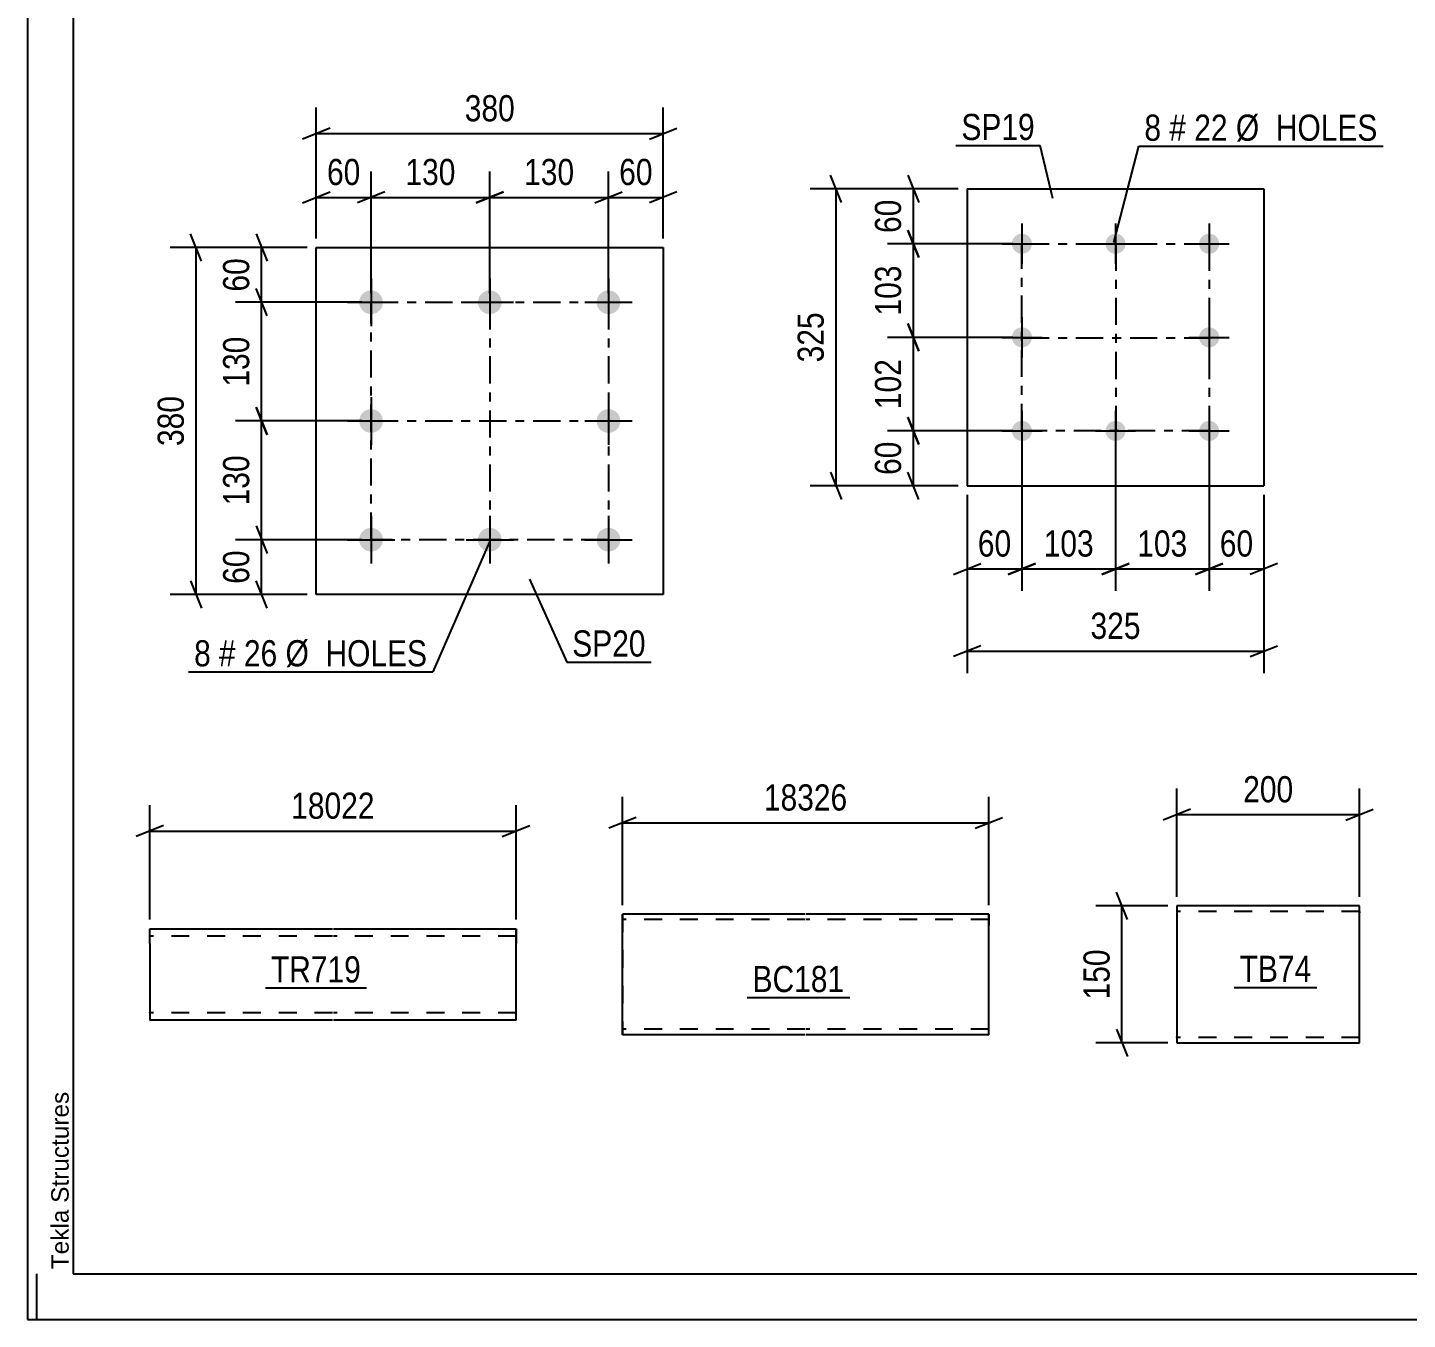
# Model space of a CAD drawing. Header units: millimetres. Extents: x 0 to 841, y 0 to 594.
# Drawn here: x 0 to 151.1, y 0 to 141.5 of the extents above; entities that cross this region are included whole.
import ezdxf

# ---------------------------------------------------------------- set-up
doc = ezdxf.new("R2010")
doc.units = ezdxf.units.MM
doc.linetypes.add('DXK_LINE_DOT2', pattern=[3.9198, 1.9599, -1.9599])
doc.linetypes.add('DXK_LINE_DOT3', pattern=[5.9187, 2.979, -0.9799, 0.9799, -0.9799])
doc.styles.add('Arial', font='ARIAL.TTF', dxfattribs={"height": 0.2})
doc.styles.add('Arial Narrow', font='ARIALN.TTF', dxfattribs={"height": 0.2})

# ---------------------------------------------------------------- blocks, each defined once
blk = doc.blocks.new('Unknown-318884928-1133')
at = {"color": 5, "linetype": 'Continuous'}
for p, q in [((0, 594), (0, 0)), ((5, 589), (5, 5)), ((1, 0), (1, 5)), ((5, 5), (836, 5)), ((0, 0), (841, 0))]:
    blk.add_line(p, q, dxfattribs=at)
at = {"color": 174, "linetype": 'Continuous', "style": 'Arial'}
blk.add_text('Tekla Structures', height=1.9102, rotation=90, dxfattribs=at).set_placement((4.5, 5.5))
blk = doc.blocks.new('Bolt-318884928-6518 - 6484')
at = {"linetype": 'Continuous'}
for points in [[(108.9, 118.9, -1), (108.9, 116.7, -1)], [(119.15, 118.9, -1), (119.15, 116.7, -1)], [(129.4, 118.9, -1), (129.4, 116.7, -1)], [(108.9, 108.65, -1), (108.9, 106.45, -1)], [(129.4, 108.65, -1), (129.4, 106.45, -1)], [(108.9, 98.4, -1), (108.9, 96.2, -1)], [(119.15, 98.4, -1), (119.15, 96.2, -1)], [(129.4, 98.4, -1), (129.4, 96.2, -1)]]:
    blk.add_hatch(color=1, dxfattribs=at).paths.add_polyline_path(points)
at = {"color": 1, "linetype": 'Continuous'}
for p, q in [((108.9, 120), (108.9, 115.6)), ((119.15, 120), (119.15, 115.6)), ((129.4, 120), (129.4, 115.6)), ((106.7, 117.8), (111.1, 117.8)), ((116.95, 117.8), (121.35, 117.8)), ((127.2, 117.8), (131.6, 117.8)), ((108.9, 109.75), (108.9, 105.35)), ((129.4, 109.75), (129.4, 105.35)), ((106.7, 107.55), (111.1, 107.55)), ((127.2, 107.55), (131.6, 107.55)), ((108.9, 99.5), (108.9, 95.1)), ((119.15, 99.5), (119.15, 95.1)), ((129.4, 99.5), (129.4, 95.1)), ((106.7, 97.3), (111.1, 97.3)), ((116.95, 97.3), (121.35, 97.3)), ((127.2, 97.3), (131.6, 97.3))]:
    blk.add_line(p, q, dxfattribs=at)
blk = doc.blocks.new('Part-318884928-6523 - 6484')
at = {"color": 2, "linetype": 'Continuous'}
for p, q in [((102.9, 123.8), (102.9, 91.3)), ((102.9, 123.8), (135.4, 123.8)), ((135.4, 123.8), (135.4, 91.3)), ((102.9, 91.3), (135.4, 91.3))]:
    blk.add_line(p, q, dxfattribs=at)
blk = doc.blocks.new('Part-318884928-6661 - 6657')
at = {"color": 2, "linetype": 'Continuous'}
for p, q in [((125.87, 45.28), (125.87, 30.38)), ((145.87, 45.28), (125.87, 45.28)), ((145.87, 31.48), (145.87, 45.28)), ((125.87, 30.38), (125.87, 30.28)), ((125.87, 30.28), (145.87, 30.28)), ((145.87, 30.28), (145.87, 31.48))]:
    blk.add_line(p, q, dxfattribs=at)
at = {"color": 7, "linetype": 'DXK_LINE_DOT2'}
for p, q in [((145.87, 44.68), (125.87, 44.68)), ((145.87, 44.64), (145.87, 44.68)), ((145.87, 44.68), (145.87, 44.64)), ((145.87, 44.54), (145.87, 44.64)), ((145.87, 44.64), (145.87, 44.54)), ((125.87, 30.88), (125.87, 30.93)), ((145.87, 30.88), (125.87, 30.88)), ((145.87, 30.93), (145.87, 31.25)), ((145.87, 30.88), (145.87, 30.93))]:
    blk.add_line(p, q, dxfattribs=at)
blk = doc.blocks.new('Bolt-318884928-6724 - 6690')
at = {"linetype": 'Continuous'}
for points in [[(37.62, 112.69, -1), (37.62, 110.09, -1)], [(50.62, 112.69, -1), (50.62, 110.09, -1)], [(63.62, 112.69, -1), (63.62, 110.09, -1)], [(37.62, 99.69, -1), (37.62, 97.09, -1)], [(63.62, 99.69, -1), (63.62, 97.09, -1)], [(37.62, 86.69, -1), (37.62, 84.09, -1)], [(50.62, 86.69, -1), (50.62, 84.09, -1)], [(63.62, 86.69, -1), (63.62, 84.09, -1)]]:
    blk.add_hatch(color=1, dxfattribs=at).paths.add_polyline_path(points)
at = {"color": 1, "linetype": 'Continuous'}
for p, q in [((37.62, 113.99), (37.62, 108.79)), ((50.62, 113.99), (50.62, 108.79)), ((63.62, 113.99), (63.62, 108.79)), ((35.02, 111.39), (40.22, 111.39)), ((48.02, 111.39), (53.22, 111.39)), ((61.02, 111.39), (66.22, 111.39)), ((37.62, 100.99), (37.62, 95.79)), ((63.62, 100.99), (63.62, 95.79)), ((35.02, 98.39), (40.22, 98.39)), ((61.02, 98.39), (66.22, 98.39)), ((37.62, 87.99), (37.62, 82.79)), ((50.62, 87.99), (50.62, 82.79)), ((63.62, 87.99), (63.62, 82.79)), ((35.02, 85.39), (40.22, 85.39)), ((48.02, 85.39), (53.22, 85.39)), ((61.02, 85.39), (66.22, 85.39))]:
    blk.add_line(p, q, dxfattribs=at)
blk = doc.blocks.new('Part-318884928-6729 - 6690')
at = {"color": 2, "linetype": 'Continuous'}
for p, q in [((31.62, 79.39), (31.62, 117.39)), ((31.62, 117.39), (69.62, 117.39)), ((69.62, 117.39), (69.62, 79.39)), ((69.62, 79.39), (31.62, 79.39))]:
    blk.add_line(p, q, dxfattribs=at)
blk = doc.blocks.new('Part-318884928-6954 - 6949')
at = {"color": 2, "linetype": 'Continuous'}
for p, q in [((65.16, 43.18), (65.16, 44.38)), ((65.16, 44.38), (65.16, 44.38)), ((85.16, 44.38), (65.16, 44.38)), ((105.26, 44.38), (85.26, 44.38)), ((105.26, 44.38), (105.26, 44.38)), ((105.26, 44.38), (105.26, 44.29)), ((105.26, 44.29), (105.26, 44.03)), ((105.26, 44.03), (105.26, 43.18)), ((65.16, 31.18), (65.16, 43.18)), ((105.26, 31.18), (105.26, 43.18)), ((65.16, 31.18), (65.16, 31.18)), ((85.16, 31.18), (65.16, 31.18)), ((105.26, 31.18), (85.26, 31.18)), ((105.26, 31.18), (105.26, 31.18))]:
    blk.add_line(p, q, dxfattribs=at)
at = {"color": 7, "linetype": 'DXK_LINE_DOT2'}
for p, q in [((65.16, 44.38), (65.16, 31.83)), ((105.26, 31.18), (105.26, 44.38)), ((105.26, 44.38), (105.26, 44.38)), ((85.16, 43.78), (65.16, 43.78)), ((65.16, 43.74), (65.16, 43.78)), ((65.16, 43.64), (65.16, 43.74)), ((65.16, 43.61), (65.16, 43.64)), ((65.16, 43.41), (65.16, 43.61)), ((105.26, 43.78), (85.26, 43.78)), ((105.26, 43.78), (105.26, 43.78)), ((105.26, 43.64), (105.26, 43.18)), ((65.16, 31.83), (65.16, 31.92)), ((65.16, 31.78), (65.16, 31.83)), ((65.16, 31.83), (65.16, 31.18)), ((85.16, 31.78), (65.16, 31.78)), ((105.26, 31.78), (85.26, 31.78)), ((105.26, 31.83), (105.26, 31.92)), ((105.26, 31.78), (105.26, 31.83)), ((105.26, 31.78), (105.26, 31.78)), ((105.26, 31.18), (105.26, 31.18))]:
    blk.add_line(p, q, dxfattribs=at)
blk = doc.blocks.new('Part-318884928-2190 - 2186')
at = {"color": 2, "linetype": 'Continuous'}
for p, q in [((13.39, 41.18), (13.39, 42.78)), ((13.39, 42.78), (33.39, 42.78)), ((33.49, 42.78), (53.49, 42.78)), ((53.49, 42.78), (53.49, 41.18)), ((13.39, 41.18), (13.39, 32.78)), ((53.49, 32.78), (53.49, 41.18)), ((33.39, 32.78), (13.39, 32.78)), ((53.49, 32.78), (33.49, 32.78))]:
    blk.add_line(p, q, dxfattribs=at)
at = {"color": 7, "linetype": 'DXK_LINE_DOT2'}
for p, q in [((53.49, 41.18), (53.49, 42.66)), ((33.39, 41.98), (13.39, 41.98)), ((53.49, 41.98), (33.49, 41.98)), ((13.39, 33.58), (13.39, 33.65)), ((33.39, 33.58), (13.39, 33.58)), ((53.49, 33.58), (33.49, 33.58)), ((53.49, 33.58), (53.49, 33.65))]:
    blk.add_line(p, q, dxfattribs=at)
blk = doc.blocks.new('Rectangle-318884928-6610 - 6484')
at = {"color": 1, "linetype": 'DXK_LINE_DOT3'}
blk.add_lwpolyline([(108.9, 117.8), (129.4, 117.8), (129.4, 97.3), (108.9, 97.3), (108.9, 117.8)], close=True, dxfattribs=at)
blk = doc.blocks.new('Rectangle-318884928-6816 - 6690')
at = {"color": 1, "linetype": 'DXK_LINE_DOT3'}
blk.add_lwpolyline([(37.62, 111.39), (63.62, 111.39), (63.62, 85.39), (37.62, 85.39), (37.62, 111.39)], close=True, dxfattribs=at)
blk = doc.blocks.new('Line-318884928-6596 - 6484')
at = {"color": 1, "linetype": 'DXK_LINE_DOT3'}
blk.add_line((119.2, 117.8), (119.2, 97.3), dxfattribs=at)
blk = doc.blocks.new('Line-318884928-6802 - 6690')
at = {"color": 1, "linetype": 'DXK_LINE_DOT3'}
blk.add_line((50.62, 111.39), (50.62, 85.39), dxfattribs=at)
blk = doc.blocks.new('Line-318884928-6603 - 6484')
at = {"color": 1, "linetype": 'DXK_LINE_DOT3'}
blk.add_line((108.9, 107.5), (129.4, 107.5), dxfattribs=at)
blk = doc.blocks.new('Line-318884928-6809 - 6690')
at = {"color": 1, "linetype": 'DXK_LINE_DOT3'}
blk.add_line((37.62, 98.39), (63.62, 98.39), dxfattribs=at)
blk = doc.blocks.new('StraightDimension-318884928-6546 - 6484')
at = {"color": 7, "linetype": 'Continuous'}
for p, q in [((129.4, 96.3), (129.4, 79.79)), ((135.4, 90.3), (135.4, 79.79)), ((127.9, 81.59), (130.9, 82.79)), ((129.4, 82.19), (135.4, 82.19)), ((136.9, 82.79), (133.9, 81.59))]:
    blk.add_line(p, q, dxfattribs=at)
at = {"color": 0}
blk.add_wipeout([(134.83, 82.94), (134.83, 87.14), (129.97, 87.14), (129.97, 82.94)], dxfattribs=at)
at = {"color": 3, "style": 'Arial Narrow'}
blk.add_text('60', height=2.863, dxfattribs=at).set_placement((130.57, 83.54))
blk = doc.blocks.new('StraightDimension-318884928-9992 - 6484')
at = {"color": 7, "linetype": 'Continuous'}
for p, q in [((119.15, 96.3), (119.15, 79.79)), ((129.4, 96.3), (129.4, 79.79)), ((117.65, 81.59), (120.65, 82.79)), ((119.15, 82.19), (129.4, 82.19)), ((130.9, 82.79), (127.9, 81.59))]:
    blk.add_line(p, q, dxfattribs=at)
at = {"color": 0}
blk.add_wipeout([(127.62, 82.94), (127.62, 87.14), (120.93, 87.14), (120.93, 82.94)], dxfattribs=at)
at = {"color": 3, "style": 'Arial Narrow'}
blk.add_text('103', height=2.863, dxfattribs=at).set_placement((121.53, 83.54))
blk = doc.blocks.new('StraightDimension-318884928-6525 - 6484')
at = {"color": 7, "linetype": 'Continuous'}
for p, q in [((89.14, 122.3), (87.94, 125.3)), ((101.9, 123.8), (85.69, 123.8)), ((88.54, 91.3), (88.54, 123.8)), ((87.94, 92.8), (89.14, 89.8)), ((101.9, 91.3), (85.69, 91.3))]:
    blk.add_line(p, q, dxfattribs=at)
at = {"color": 0}
blk.add_wipeout([(87.79, 110.9), (83.59, 110.9), (83.59, 104.21), (87.79, 104.21)], dxfattribs=at)
at = {"color": 3, "style": 'Arial Narrow'}
blk.add_text('325', height=2.863, rotation=90.0002, dxfattribs=at).set_placement((87.19, 104.81))
blk = doc.blocks.new('StraightDimension-318884928-6536 - 6484')
at = {"color": 7, "linetype": 'Continuous'}
for p, q in [((108.9, 96.3), (108.9, 79.79)), ((102.9, 90.3), (102.9, 79.79)), ((101.4, 81.59), (104.4, 82.79)), ((102.9, 82.19), (108.9, 82.19)), ((110.4, 82.79), (107.4, 81.59))]:
    blk.add_line(p, q, dxfattribs=at)
at = {"color": 0}
blk.add_wipeout([(108.33, 82.94), (108.33, 87.14), (103.47, 87.14), (103.47, 82.94)], dxfattribs=at)
at = {"color": 3, "style": 'Arial Narrow'}
blk.add_text('60', height=2.863, dxfattribs=at).set_placement((104.07, 83.54))
blk = doc.blocks.new('StraightDimension-318884928-6561 - 6484')
at = {"color": 7, "linetype": 'Continuous'}
for p, q in [((102.9, 90.3), (102.9, 70.78)), ((135.4, 90.3), (135.4, 70.78)), ((104.4, 73.78), (101.4, 72.58)), ((102.9, 73.18), (135.4, 73.18)), ((133.9, 72.58), (136.9, 73.78))]:
    blk.add_line(p, q, dxfattribs=at)
at = {"color": 0}
blk.add_wipeout([(122.49, 73.93), (122.49, 78.13), (115.81, 78.13), (115.81, 73.93)], dxfattribs=at)
at = {"color": 3, "style": 'Arial Narrow'}
blk.add_text('325', height=2.863, dxfattribs=at).set_placement((116.41, 74.53))
blk = doc.blocks.new('StraightDimension-318884928-6576 - 6484')
at = {"color": 7, "linetype": 'Continuous'}
for p, q in [((96.41, 98.8), (97.61, 95.8)), ((107.9, 97.3), (94.16, 97.3)), ((97.01, 91.3), (97.01, 97.3)), ((97.61, 89.8), (96.41, 92.8)), ((101.9, 91.3), (94.16, 91.3))]:
    blk.add_line(p, q, dxfattribs=at)
at = {"color": 0}
blk.add_wipeout([(96.26, 96.73), (92.06, 96.73), (92.06, 91.88), (96.26, 91.88)], dxfattribs=at)
at = {"color": 3, "style": 'Arial Narrow'}
blk.add_text('60', height=2.863, rotation=90.0002, dxfattribs=at).set_placement((95.66, 92.48))
blk = doc.blocks.new('StraightDimension-318884928-6586 - 6484')
at = {"color": 7, "linetype": 'Continuous'}
for p, q in [((96.41, 125.3), (97.61, 122.3)), ((101.9, 123.8), (94.16, 123.8)), ((97.01, 117.8), (97.01, 123.8)), ((97.61, 116.3), (96.41, 119.3)), ((107.9, 117.8), (94.16, 117.8))]:
    blk.add_line(p, q, dxfattribs=at)
at = {"color": 0}
blk.add_wipeout([(96.26, 123.23), (92.06, 123.23), (92.06, 118.38), (96.26, 118.38)], dxfattribs=at)
at = {"color": 3, "style": 'Arial Narrow'}
blk.add_text('60', height=2.863, rotation=90.0002, dxfattribs=at).set_placement((95.66, 118.98))
blk = doc.blocks.new('StraightDimension-318884928-9990 - 6484')
at = {"color": 7, "linetype": 'Continuous'}
for p, q in [((108.9, 96.3), (108.9, 79.79)), ((119.15, 96.3), (119.15, 79.79)), ((107.4, 81.59), (110.4, 82.79)), ((108.9, 82.19), (119.15, 82.19)), ((120.65, 82.79), (117.65, 81.59))]:
    blk.add_line(p, q, dxfattribs=at)
at = {"color": 0}
blk.add_wipeout([(117.37, 82.94), (117.37, 87.14), (110.68, 87.14), (110.68, 82.94)], dxfattribs=at)
at = {"color": 3, "style": 'Arial Narrow'}
blk.add_text('103', height=2.863, dxfattribs=at).set_placement((111.28, 83.54))
blk = doc.blocks.new('StraightDimension-318884928-10012 - 6484')
at = {"color": 7, "linetype": 'Continuous'}
for p, q in [((96.41, 109.05), (97.61, 106.05)), ((107.9, 107.55), (94.16, 107.55)), ((97.01, 97.3), (97.01, 107.55)), ((97.61, 95.8), (96.41, 98.8)), ((107.9, 97.3), (94.16, 97.3))]:
    blk.add_line(p, q, dxfattribs=at)
at = {"color": 0}
blk.add_wipeout([(96.26, 105.77), (92.06, 105.77), (92.06, 99.09), (96.26, 99.09)], dxfattribs=at)
at = {"color": 3, "style": 'Arial Narrow'}
blk.add_text('102', height=2.863, rotation=90.0002, dxfattribs=at).set_placement((95.66, 99.69))
blk = doc.blocks.new('StraightDimension-318884928-10014 - 6484')
at = {"color": 7, "linetype": 'Continuous'}
for p, q in [((96.41, 119.3), (97.61, 116.3)), ((107.9, 117.8), (94.16, 117.8)), ((97.01, 107.55), (97.01, 117.8)), ((97.61, 106.05), (96.41, 109.05)), ((107.9, 107.55), (94.16, 107.55))]:
    blk.add_line(p, q, dxfattribs=at)
at = {"color": 0}
blk.add_wipeout([(96.26, 116.02), (92.06, 116.02), (92.06, 109.34), (96.26, 109.34)], dxfattribs=at)
at = {"color": 3, "style": 'Arial Narrow'}
blk.add_text('103', height=2.863, rotation=90.0002, dxfattribs=at).set_placement((95.66, 109.94))
blk = doc.blocks.new('StraightDimension-318884928-6675 - 6657')
at = {"color": 7, "linetype": 'Continuous'}
for p, q in [((125.87, 46.28), (125.87, 58.13)), ((145.87, 46.28), (145.87, 58.13)), ((127.37, 55.88), (124.37, 54.68)), ((125.87, 55.28), (145.87, 55.28)), ((144.37, 54.68), (147.37, 55.88))]:
    blk.add_line(p, q, dxfattribs=at)
at = {"color": 0}
blk.add_wipeout([(139.21, 56.03), (139.21, 60.23), (132.53, 60.23), (132.53, 56.03)], dxfattribs=at)
at = {"color": 3, "style": 'Arial Narrow'}
blk.add_text('200', height=2.863, dxfattribs=at).set_placement((133.13, 56.63))
blk = doc.blocks.new('StraightDimension-318884928-6664 - 6657')
at = {"color": 7, "linetype": 'Continuous'}
for p, q in [((120.45, 43.78), (119.25, 46.78)), ((124.87, 45.28), (117, 45.28)), ((119.85, 30.28), (119.85, 45.28)), ((119.25, 31.78), (120.45, 28.78)), ((124.87, 30.28), (117, 30.28))]:
    blk.add_line(p, q, dxfattribs=at)
at = {"color": 0}
blk.add_wipeout([(119.1, 41.13), (114.9, 41.13), (114.9, 34.44), (119.1, 34.44)], dxfattribs=at)
at = {"color": 3, "style": 'Arial Narrow'}
blk.add_text('150', height=2.863, rotation=90.0002, dxfattribs=at).set_placement((118.5, 35.04))
blk = doc.blocks.new('StraightDimension-318884928-6752 - 6690')
at = {"color": 7, "linetype": 'Continuous'}
for p, q in [((31.62, 118.39), (31.62, 125.73)), ((37.62, 112.39), (37.62, 125.73)), ((30.12, 122.28), (33.12, 123.48)), ((31.62, 122.88), (37.62, 122.88)), ((39.12, 123.48), (36.12, 122.28))]:
    blk.add_line(p, q, dxfattribs=at)
at = {"color": 0}
blk.add_wipeout([(37.05, 123.63), (37.05, 127.83), (32.19, 127.83), (32.19, 123.63)], dxfattribs=at)
at = {"color": 3, "style": 'Arial Narrow'}
blk.add_text('60', height=2.863, dxfattribs=at).set_placement((32.79, 124.23))
blk = doc.blocks.new('StraightDimension-318884928-9968 - 6690')
at = {"color": 7, "linetype": 'Continuous'}
for p, q in [((26.22, 96.89), (25.02, 99.89)), ((36.62, 98.39), (22.77, 98.39)), ((25.62, 85.39), (25.62, 98.39)), ((25.02, 86.89), (26.22, 83.89)), ((36.62, 85.39), (22.77, 85.39))]:
    blk.add_line(p, q, dxfattribs=at)
at = {"color": 0}
blk.add_wipeout([(24.87, 95.23), (20.67, 95.23), (20.67, 88.55), (24.87, 88.55)], dxfattribs=at)
at = {"color": 3, "style": 'Arial Narrow'}
blk.add_text('130', height=2.863, rotation=90.0002, dxfattribs=at).set_placement((24.27, 89.15))
blk = doc.blocks.new('StraightDimension-318884928-6788 - 6690')
at = {"color": 7, "linetype": 'Continuous'}
for p, q in [((25.02, 86.89), (26.22, 83.89)), ((36.62, 85.39), (22.77, 85.39)), ((25.62, 79.39), (25.62, 85.39)), ((26.22, 77.89), (25.02, 80.89)), ((30.62, 79.39), (22.77, 79.39))]:
    blk.add_line(p, q, dxfattribs=at)
at = {"color": 0}
blk.add_wipeout([(24.87, 84.82), (20.67, 84.82), (20.67, 79.96), (24.87, 79.96)], dxfattribs=at)
at = {"color": 3, "style": 'Arial Narrow'}
blk.add_text('60', height=2.863, rotation=90.0002, dxfattribs=at).set_placement((24.27, 80.56))
blk = doc.blocks.new('StraightDimension-318884928-6731 - 6690')
at = {"color": 7, "linetype": 'Continuous'}
for p, q in [((31.62, 118.39), (31.62, 132.71)), ((69.62, 118.39), (69.62, 132.71)), ((33.12, 130.46), (30.12, 129.26)), ((68.12, 129.26), (71.12, 130.46)), ((31.62, 129.86), (69.62, 129.86))]:
    blk.add_line(p, q, dxfattribs=at)
at = {"color": 0}
blk.add_wipeout([(53.96, 130.61), (53.96, 134.81), (47.28, 134.81), (47.28, 130.61)], dxfattribs=at)
at = {"color": 3, "style": 'Arial Narrow'}
blk.add_text('380', height=2.863, dxfattribs=at).set_placement((47.88, 131.21))
blk = doc.blocks.new('StraightDimension-318884928-9970 - 6690')
at = {"color": 7, "linetype": 'Continuous'}
for p, q in [((26.22, 109.89), (25.02, 112.89)), ((36.62, 111.39), (22.77, 111.39)), ((25.62, 98.39), (25.62, 111.39)), ((25.02, 99.89), (26.22, 96.89)), ((36.62, 98.39), (22.77, 98.39))]:
    blk.add_line(p, q, dxfattribs=at)
at = {"color": 0}
blk.add_wipeout([(24.87, 108.23), (20.67, 108.23), (20.67, 101.55), (24.87, 101.55)], dxfattribs=at)
at = {"color": 3, "style": 'Arial Narrow'}
blk.add_text('130', height=2.863, rotation=90.0002, dxfattribs=at).set_placement((24.27, 102.15))
blk = doc.blocks.new('StraightDimension-318884928-6742 - 6690')
at = {"color": 7, "linetype": 'Continuous'}
for p, q in [((63.62, 112.39), (63.62, 125.73)), ((69.62, 118.39), (69.62, 125.73)), ((62.12, 122.28), (65.12, 123.48)), ((63.62, 122.88), (69.62, 122.88)), ((71.12, 123.48), (68.12, 122.28))]:
    blk.add_line(p, q, dxfattribs=at)
at = {"color": 0}
blk.add_wipeout([(69.05, 123.63), (69.05, 127.83), (64.19, 127.83), (64.19, 123.63)], dxfattribs=at)
at = {"color": 3, "style": 'Arial Narrow'}
blk.add_text('60', height=2.863, dxfattribs=at).set_placement((64.79, 124.23))
blk = doc.blocks.new('StraightDimension-318884928-6767 - 6690')
at = {"color": 7, "linetype": 'Continuous'}
for p, q in [((19.05, 115.89), (17.85, 118.89)), ((30.62, 117.39), (15.6, 117.39)), ((18.45, 79.39), (18.45, 117.39)), ((17.85, 80.89), (19.05, 77.89)), ((30.62, 79.39), (15.6, 79.39))]:
    blk.add_line(p, q, dxfattribs=at)
at = {"color": 0}
blk.add_wipeout([(17.7, 101.73), (13.5, 101.73), (13.5, 95.05), (17.7, 95.05)], dxfattribs=at)
at = {"color": 3, "style": 'Arial Narrow'}
blk.add_text('380', height=2.863, rotation=90.0002, dxfattribs=at).set_placement((17.1, 95.65))
blk = doc.blocks.new('StraightDimension-318884928-6778 - 6690')
at = {"color": 7, "linetype": 'Continuous'}
for p, q in [((25.02, 118.89), (26.22, 115.89)), ((30.62, 117.39), (22.77, 117.39)), ((25.62, 111.39), (25.62, 117.39)), ((26.22, 109.89), (25.02, 112.89)), ((36.62, 111.39), (22.77, 111.39))]:
    blk.add_line(p, q, dxfattribs=at)
at = {"color": 0}
blk.add_wipeout([(24.87, 116.82), (20.67, 116.82), (20.67, 111.96), (24.87, 111.96)], dxfattribs=at)
at = {"color": 3, "style": 'Arial Narrow'}
blk.add_text('60', height=2.863, rotation=90.0002, dxfattribs=at).set_placement((24.27, 112.56))
blk = doc.blocks.new('StraightDimension-318884928-9946 - 6690')
at = {"color": 7, "linetype": 'Continuous'}
for p, q in [((37.62, 112.39), (37.62, 125.73)), ((50.62, 112.39), (50.62, 125.73)), ((39.12, 123.48), (36.12, 122.28)), ((37.62, 122.88), (50.62, 122.88)), ((49.12, 122.28), (52.12, 123.48))]:
    blk.add_line(p, q, dxfattribs=at)
at = {"color": 0}
blk.add_wipeout([(47.46, 123.63), (47.46, 127.83), (40.78, 127.83), (40.78, 123.63)], dxfattribs=at)
at = {"color": 3, "style": 'Arial Narrow'}
blk.add_text('130', height=2.863, dxfattribs=at).set_placement((41.38, 124.23))
blk = doc.blocks.new('StraightDimension-318884928-9948 - 6690')
at = {"color": 7, "linetype": 'Continuous'}
for p, q in [((50.62, 112.39), (50.62, 125.73)), ((63.62, 112.39), (63.62, 125.73)), ((52.12, 123.48), (49.12, 122.28)), ((50.62, 122.88), (63.62, 122.88)), ((62.12, 122.28), (65.12, 123.48))]:
    blk.add_line(p, q, dxfattribs=at)
at = {"color": 0}
blk.add_wipeout([(60.46, 123.63), (60.46, 127.83), (53.78, 127.83), (53.78, 123.63)], dxfattribs=at)
at = {"color": 3, "style": 'Arial Narrow'}
blk.add_text('130', height=2.863, dxfattribs=at).set_placement((54.38, 124.23))
blk = doc.blocks.new('StraightDimension-318884928-6958 - 6949')
at = {"color": 7, "linetype": 'Continuous'}
for p, q in [((65.16, 45.38), (65.16, 57.23)), ((105.26, 45.38), (105.26, 57.23)), ((66.66, 54.98), (63.66, 53.78)), ((103.76, 53.78), (106.76, 54.98)), ((65.16, 54.38), (105.26, 54.38))]:
    blk.add_line(p, q, dxfattribs=at)
at = {"color": 0}
blk.add_wipeout([(90.38, 55.13), (90.38, 59.33), (80.04, 59.33), (80.04, 55.13)], dxfattribs=at)
at = {"color": 3, "style": 'Arial Narrow'}
blk.add_text('18326', height=2.863, dxfattribs=at).set_placement((80.64, 55.73))
blk = doc.blocks.new('StraightDimension-318884928-2269 - 2186')
at = {"color": 7, "linetype": 'Continuous'}
for p, q in [((13.39, 43.78), (13.39, 56.33)), ((53.49, 43.78), (53.49, 56.33)), ((14.89, 54.08), (11.89, 52.88)), ((13.39, 53.48), (53.49, 53.48)), ((51.99, 52.88), (54.99, 54.08))]:
    blk.add_line(p, q, dxfattribs=at)
at = {"color": 0}
blk.add_wipeout([(38.61, 54.23), (38.61, 58.43), (28.27, 58.43), (28.27, 54.23)], dxfattribs=at)
at = {"color": 3, "style": 'Arial Narrow'}
blk.add_text('18022', height=2.863, dxfattribs=at).set_placement((28.87, 54.83))
blk = doc.blocks.new('Mark-318884928-6519 - 6484')
at = {"color": 0}
blk.add_wipeout([(110.31, 129.16), (110.31, 132.16), (102.27, 132.16), (102.27, 129.16)], dxfattribs=at)
blk.add_wipeout([(110.31, 129.16), (110.31, 132.16), (102.27, 132.16), (102.27, 129.16)], dxfattribs=at)
at = {"color": 30, "linetype": 'Continuous'}
for p in [(101.67, 128.56), (112.3, 122.76)]:
    blk.add_line(p, (110.91, 128.56), dxfattribs=at)
at = {"color": 3, "style": 'Arial Narrow'}
blk.add_text('SP19', height=2.863, dxfattribs=at).set_placement((102.27, 129.16))
blk = doc.blocks.new('Mark-318884928-6514 - 6484')
at = {"color": 0}
for points in [[(124.14, 129.08), (124.14, 132.08), (122.31, 132.08), (122.31, 129.08)], [(126.87, 129.08), (126.87, 132.08), (125.04, 132.08), (125.04, 129.08)], [(131.43, 129.08), (131.43, 132.08), (127.77, 132.08), (127.77, 129.08)], [(147.85, 129.08), (147.85, 132.08), (132.33, 132.08), (132.33, 129.08)]]:
    blk.add_wipeout(points, dxfattribs=at)
for points in [[(124.14, 129.08), (124.14, 132.08), (122.31, 132.08), (122.31, 129.08)], [(126.87, 129.08), (126.87, 132.08), (125.04, 132.08), (125.04, 129.08)], [(131.43, 129.08), (131.43, 132.08), (127.77, 132.08), (127.77, 129.08)], [(147.85, 129.08), (147.85, 132.08), (132.33, 132.08), (132.33, 129.08)]]:
    blk.add_wipeout(points, dxfattribs=at)
at = {"color": 7, "linetype": 'Continuous'}
for p, q in [((118.97, 117.92), (121.71, 128.48)), ((121.71, 128.48), (148.45, 128.48))]:
    blk.add_line(p, q, dxfattribs=at)
at = {"color": 3, "style": 'Arial Narrow'}
for s, height, p in [('8', 2.86, (122.31, 129.08)), ('#', 2.86, (125.04, 129.08)), ('22', 2.863, (127.77, 129.08)), ('Ø  HOLES', 2.863, (132.33, 129.08))]:
    blk.add_text(s, height=height, dxfattribs=at).set_placement(p)
blk = doc.blocks.new('Mark-318884928-6659 - 6657')
at = {"color": 0}
blk.add_wipeout([(140.59, 36.96), (140.59, 39.96), (132.74, 39.96), (132.74, 36.96)], dxfattribs=at)
blk.add_wipeout([(140.59, 36.96), (140.59, 39.96), (132.74, 39.96), (132.74, 36.96)], dxfattribs=at)
at = {"color": 30, "linetype": 'Continuous'}
blk.add_line((132.14, 36.36), (141.19, 36.36), dxfattribs=at)
at = {"color": 3, "style": 'Arial Narrow'}
blk.add_text('TB74', height=2.863, dxfattribs=at).set_placement((132.74, 36.96))
blk = doc.blocks.new('Mark-318884928-6720 - 6690')
at = {"color": 0}
for points in [[(20.06, 71.52), (20.06, 74.52), (18.24, 74.52), (18.24, 71.52)], [(22.79, 71.52), (22.79, 74.52), (20.96, 74.52), (20.96, 71.52)], [(27.35, 71.52), (27.35, 74.52), (23.69, 74.52), (23.69, 71.52)], [(43.78, 71.52), (43.78, 74.52), (28.25, 74.52), (28.25, 71.52)]]:
    blk.add_wipeout(points, dxfattribs=at)
for points in [[(20.06, 71.52), (20.06, 74.52), (18.24, 74.52), (18.24, 71.52)], [(22.79, 71.52), (22.79, 74.52), (20.96, 74.52), (20.96, 71.52)], [(27.35, 71.52), (27.35, 74.52), (23.69, 74.52), (23.69, 71.52)], [(43.78, 71.52), (43.78, 74.52), (28.25, 74.52), (28.25, 71.52)]]:
    blk.add_wipeout(points, dxfattribs=at)
at = {"color": 7, "linetype": 'Continuous'}
for p in [(50.57, 85.17), (17.64, 70.92)]:
    blk.add_line(p, (44.38, 70.92), dxfattribs=at)
at = {"color": 3, "style": 'Arial Narrow'}
for s, height, p in [('8', 2.86, (18.24, 71.52)), ('#', 2.86, (20.96, 71.52)), ('26', 2.863, (23.69, 71.52)), ('Ø  HOLES', 2.863, (28.25, 71.52))]:
    blk.add_text(s, height=height, dxfattribs=at).set_placement(p)
blk = doc.blocks.new('Mark-318884928-6725 - 6690')
at = {"color": 0}
blk.add_wipeout([(67.69, 72.59), (67.69, 75.59), (59.65, 75.59), (59.65, 72.59)], dxfattribs=at)
blk.add_wipeout([(67.69, 72.59), (67.69, 75.59), (59.65, 75.59), (59.65, 72.59)], dxfattribs=at)
at = {"color": 30, "linetype": 'Continuous'}
for p, q in [((54.98, 81.06), (59.05, 71.99)), ((59.05, 71.99), (68.29, 71.99))]:
    blk.add_line(p, q, dxfattribs=at)
at = {"color": 3, "style": 'Arial Narrow'}
blk.add_text('SP20', height=2.863, dxfattribs=at).set_placement((59.65, 72.59))
blk = doc.blocks.new('Mark-318884928-6952 - 6949')
at = {"color": 0}
blk.add_wipeout([(89.45, 35.85), (89.45, 38.85), (79.4, 38.85), (79.4, 35.85)], dxfattribs=at)
blk.add_wipeout([(89.45, 35.85), (89.45, 38.85), (79.4, 38.85), (79.4, 35.85)], dxfattribs=at)
at = {"color": 30, "linetype": 'Continuous'}
blk.add_line((78.8, 35.25), (90.05, 35.25), dxfattribs=at)
at = {"color": 3, "style": 'Arial Narrow'}
blk.add_text('BC181', height=2.863, dxfattribs=at).set_placement((79.4, 35.85))
blk = doc.blocks.new('Mark-318884928-2188 - 2186')
at = {"color": 0}
blk.add_wipeout([(36.51, 36.9), (36.51, 39.9), (26.65, 39.9), (26.65, 36.9)], dxfattribs=at)
blk.add_wipeout([(36.51, 36.9), (36.51, 39.9), (26.65, 39.9), (26.65, 36.9)], dxfattribs=at)
at = {"color": 30, "linetype": 'Continuous'}
blk.add_line((26.05, 36.3), (37.11, 36.3), dxfattribs=at)
at = {"color": 3, "style": 'Arial Narrow'}
blk.add_text('TR719', height=2.863, dxfattribs=at).set_placement((26.65, 36.9))

msp = doc.modelspace()

# ---------------------------------------------------------------- block references
for name in ['Unknown-318884928-1133', 'Part-318884928-6523 - 6484', 'Bolt-318884928-6518 - 6484', 'Part-318884928-6729 - 6690', 'Rectangle-318884928-6610 - 6484', 'Line-318884928-6596 - 6484', 'Bolt-318884928-6724 - 6690', 'Rectangle-318884928-6816 - 6690', 'Line-318884928-6802 - 6690', 'Line-318884928-6603 - 6484', 'Line-318884928-6809 - 6690', 'Part-318884928-6954 - 6949', 'Part-318884928-6661 - 6657', 'Part-318884928-2190 - 2186']:
    msp.add_blockref(name, (0, 0))

# ---------------------------------------------------------------- next in the draw order: block references
for name in ['Mark-318884928-6514 - 6484', 'StraightDimension-318884928-6752 - 6690', 'StraightDimension-318884928-6525 - 6484', 'StraightDimension-318884928-9968 - 6690', 'StraightDimension-318884928-6546 - 6484', 'Mark-318884928-6725 - 6690', 'StraightDimension-318884928-6958 - 6949', 'StraightDimension-318884928-6675 - 6657', 'StraightDimension-318884928-2269 - 2186', 'Mark-318884928-2188 - 2186', 'Mark-318884928-6659 - 6657', 'Mark-318884928-6952 - 6949']:
    msp.add_blockref(name, (0, 0))

# ---------------------------------------------------------------- next in the draw order: block references
for name in ['StraightDimension-318884928-6731 - 6690', 'StraightDimension-318884928-6586 - 6484', 'StraightDimension-318884928-9970 - 6690', 'StraightDimension-318884928-6536 - 6484', 'StraightDimension-318884928-9992 - 6484', 'StraightDimension-318884928-6788 - 6690', 'StraightDimension-318884928-6664 - 6657']:
    msp.add_blockref(name, (0, 0))

# ---------------------------------------------------------------- next in the draw order: block references
for name in ['Mark-318884928-6519 - 6484', 'StraightDimension-318884928-6742 - 6690', 'StraightDimension-318884928-6767 - 6690', 'StraightDimension-318884928-6561 - 6484']:
    msp.add_blockref(name, (0, 0))

# ---------------------------------------------------------------- next in the draw order: block references
for name in ['StraightDimension-318884928-6778 - 6690', 'StraightDimension-318884928-6576 - 6484', 'Mark-318884928-6720 - 6690']:
    msp.add_blockref(name, (0, 0))

# ---------------------------------------------------------------- next in the draw order: block references
for name in ['StraightDimension-318884928-9946 - 6690', 'StraightDimension-318884928-9990 - 6484']:
    msp.add_blockref(name, (0, 0))

# ---------------------------------------------------------------- next in the draw order: block references
for name in ['StraightDimension-318884928-9948 - 6690', 'StraightDimension-318884928-10012 - 6484']:
    msp.add_blockref(name, (0, 0))

# ---------------------------------------------------------------- next in the draw order: block references
msp.add_blockref('StraightDimension-318884928-10014 - 6484', (0, 0))

doc.saveas('drawing.dxf')
